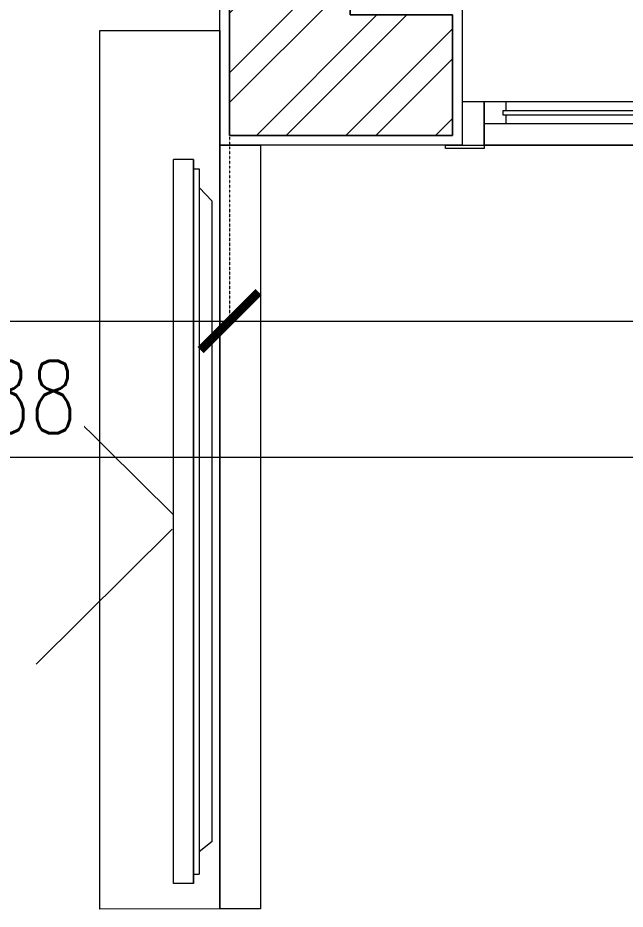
# Model space of a CAD drawing. Header units: metres. Extents: x 0 to 104350, y 982 to 43174.
# Drawn here: x 16527 to 17786, y 22661 to 24508 of the extents above; entities that cross this region are included whole.
import ezdxf

# ---------------------------------------------------------------- set-up
doc = ezdxf.new("R2010")
doc.units = ezdxf.units.M
doc.linetypes.add('DOT2', pattern=[0.125, 0, -0.125])
doc.layers.get('0').update_dxf_attribs({"lineweight": 30})
for name, color, linetype, lineweight in [('A-ANNO-DIMS', 1, 'Continuous', 0), ('A-CLNG-GRID', 2, 'Continuous', 5), ('A-FURN', 8, 'Continuous', 0), ('A-WALL', 3, 'Continuous', 18), ('A-WINDOW', 10, 'Continuous', 5), ('G-ANNO-HATCH', 8, 'Continuous', 0), ('HATCH', 8, 'Continuous', 0)]:
    doc.layers.add(name, color=color, linetype=linetype, lineweight=lineweight)
doc.styles.add('Al-Jazi-text-100', font='romans.shx', dxfattribs={"width": 0.75, "height": 150})
doc.dimstyles.new('Al-Jazi-DIM 100', dxfattribs={"dimtxt": 150, "dimasz": 120, "dimexe": 0, "dimexo": 150, "dimgap": 50, "dimtad": 1, "dimlfac": 0.001, "dimzin": 1, "dimdsep": 46, "dimtxsty": 'Al-Jazi-text-100', "dimblk": 'ARCHTICK', "dimcen": 150, "dimclrd": 1, "dimclre": 256, "dimclrt": 2, "dimadec": 0, "dimazin": 0, "dimtfac": 1, "dimtix": 1, "dimtmove": 2, "dimatfit": 2, "dimfxl": 150, "dimtfill": 1, "dimtolj": 1, "dimlwd": 5, "dimlwe": 5, "dimarcsym": 0})

# ---------------------------------------------------------------- blocks, each defined once
blk = doc.blocks.new('wgdfghd')
at = {"layer": 'A-FURN'}
for p, q in [((135038.1063329675, 281145.0472025232, 29.14043113284617), (134758.0723289871, 281426.9938806341, 29.14043113284617)), ((135067.5605340784, 281142.3457649843, 29.14043113284617), (135347.5945380588, 281424.2924430954, 29.14043113284617)), ((134304.1836737431, 281100.6128475875, 29.14043113284617), (134304.1836737431, 281142.3457690175, 29.14043113284617)), ((134304.1836737431, 281142.3457690175, 29.14043113284617), (135804.1836737431, 281142.3457609511, 29.14043113284617)), ((135804.1836737431, 281100.6128395211, 29.14043113284617), (135804.1836737431, 281142.3457609511, 29.14043113284617)), ((135804.1836737431, 281100.6128395211, 29.14043113284617), (134304.1836737431, 281100.6128475875, 29.14043113284617)), ((134304.1836737431, 281100.6128475875, 29.14043113284617), (135804.1836737431, 281100.6128395211, 29.14043113284617)), ((134323.5183025092, 281100.6128475876, 29.14043113284617), (134323.5183025092, 281089.2988491474, 29.14043113284617)), ((135784.849044977, 281089.2988410808, 29.14043113284617), (134323.5183025092, 281089.2988491474, 29.14043113284617)), ((134390.8661987082, 281062.3449089762, 29.14043113284617), (134369.4690367069, 281089.2988491473, 29.14043113284617)), ((135717.501148778, 281062.3449009098, 29.14043113284617), (135745.9756718195, 281089.2988410808, 29.14043113284617)), ((135784.849044977, 281100.6128395211, 29.14043113284617), (135784.849044977, 281089.2988410808, 29.14043113284617)), ((134390.8661987081, 281062.3449089763, 29.14043113284617), (135717.501148778, 281062.3449009099, 29.14043113284617))]:
    blk.add_line(p, q, dxfattribs=at)
blk = doc.blocks.new('*U140')
for p, q in [((-0.234999999993704, 0.08951230832599322), (1.464004643437434, 0.0895123083244323)), ((-0.234999999993704, 0.04475615416322398), (-0.234999999993704, 0.08951230832599322)), ((0.5925021459620509, 0.08951230832885074), (0.5925021459617098, 0.02601230831682358)), ((0.6375021459608731, 0.0895123083343077), (0.6375021459607594, 0.07101230832599129)), ((1.419004643439123, 0.08951230831806584), (1.419004643439123, 0.07101230831520638)), ((1.464004643437434, 0.0895123083244323), (1.464004643437434, 0.04475615416166306)), ((0.6375021459607594, 0.06301230832436147), (0.6375021459608731, 6.040751232561092e-12)), ((1.41900464343901, 0.06301230831357657), (1.41900464343901, 0.04475615416211781)), ((1.464004643437434, 0.04475615416166306), (-0.234999999993704, 0.04475615416322398)), ((1.464004643437377, 0.04475615415984407), (-0.2349999999935903, 0.04475615416140499)), ((-0.2349999999935903, 0.04475615416140499), (-0.2349999999935903, 3.183231456205249e-12)), ((-0.1899999999949955, 0.04451230831773501), (-0.1899999999949955, 0.02601230831487555)), ((1.464004643437377, 1.62231339473351e-12), (1.464004643437377, 0.04475615415984407)), ((-0.2349999999935903, 3.183231456205249e-12), (1.464004643437377, 1.62231339473351e-12)), ((-0.1899999999951092, 0.01801230831324574), (-0.1899999999952229, 4.092726157978177e-12)), ((0.5925021459617098, 0.01801230831519376), (0.5925021459617098, 6.040751232561092e-12))]:
    blk.add_line(p, q)
for points in [[(-0.234999999993704, 0.08951230832599322), (-0.2799999999926399, 0.08951230832599322), (-0.2799999999928673, 3.183231456205249e-12), (-0.2349999999935903, 3.183231456205249e-12)], [(-0.234999999993704, 0.08951230832599322), (1.464004643437377, 0.0895123083244323), (1.464004643437377, -4.744149517676988e-12), (-0.234999999993704, -3.183231456205249e-12)], [(1.464004643437491, 0.08951230832807028), (1.509004720000988, 0.08951230832807028), (1.509004720000874, -4.744149517676988e-12), (1.464004643437377, -4.744149517676988e-12)], [(0.6260655798608993, 0.07101230832599129), (1.425284477995959, 0.07101230831520638), (1.425284477995959, 0.06301230831357657), (0.6260655798611267, 0.06301230832345198)], [(-0.1962798345511487, 0.02601230831396606), (0.6047070006513947, 0.02601230831682358), (0.6047070006513947, 0.01801230831519376), (-0.1962798345512624, 0.01801230831233624)], [(-0.3149678084396896, 3.183231456205249e-12), (-0.2349999999935903, 3.183231456205249e-12), (-0.234999999993704, -0.006898415259001922), (-0.3149678084394623, -0.006898415259001922)], [(1.543972451883704, -4.744149517676988e-12), (1.464004643437945, -4.744149517676988e-12), (1.464004643437832, -0.006898415266929303), (1.543972451883704, -0.006898415266929303)]]:
    blk.add_lwpolyline(points, close=True)
blk = doc.blocks.new('_ArchTick')
at = {"color": 0, "linetype": 'ByBlock', "const_width": 0.15}
blk.add_lwpolyline([(-0.5, -0.5), (0.5, 0.5)], dxfattribs=at)
blk = doc.blocks.new('*D179')
at = {"layer": 'A-ANNO-DIMS', "linetype": 'DOT2', "lineweight": 5, "transparency": 16777216}
for p, q in [((13542.0534234889, 25264.17444645102), (13542.0534234889, 23879.85326533263)), ((16965.84486486837, 25264.17444645102), (16965.84486486837, 23879.85326533263))]:
    blk.add_line(p, q, dxfattribs=at)
at = {"layer": 'A-ANNO-DIMS', "color": 1, "lineweight": 5, "transparency": 16777216}
blk.add_line((13542.0534234889, 23879.85326533263), (16965.84486486837, 23879.85326533263), dxfattribs=at)
at = {"layer": 'Defpoints', "color": 0, "transparency": 16777216}
for p in [(13542.0534234889, 25414.17444645102), (16965.84486486837, 25414.17444645102), (16965.84486486837, 23879.85326533263)]:
    blk.add_point(p, dxfattribs=at)
at = {"layer": 'A-ANNO-DIMS', "color": 1, "lineweight": 5, "transparency": 16777216, "xscale": 120, "yscale": 120, "zscale": 120, "rotation": 180}
blk.add_blockref('_ArchTick', (13542.0534234889, 23879.85326533263), dxfattribs=at)
at = {"layer": 'A-ANNO-DIMS', "color": 1, "lineweight": 5, "transparency": 16777216, "xscale": 120, "yscale": 120, "zscale": 120}
blk.add_blockref('_ArchTick', (16965.84486486837, 23879.85326533263), dxfattribs=at)
at = {"layer": 'A-ANNO-DIMS', "color": 2, "transparency": 16777216, "insert": (15253.94914417863, 24004.85326533263), "char_height": 150, "attachment_point": 5, "style": 'Al-Jazi-text-100', "bg_fill": 3, "box_fill_scale": 1.1, "bg_fill_color": 256, "bg_fill_true_color": 13158600, "bg_fill_transparency": 0}
blk.add_mtext('\\A1;3.42', dxfattribs=at)
blk = doc.blocks.new('*D180')
at = {"layer": 'A-ANNO-DIMS', "linetype": 'DOT2', "lineweight": 5, "transparency": 16777216}
for p, q in [((16965.84486486837, 24114.17324902846), (16965.84486486837, 23879.85326533263)), ((19419.42440254222, 24114.17324902846), (19419.42440254222, 23879.85326533263))]:
    blk.add_line(p, q, dxfattribs=at)
at = {"layer": 'A-ANNO-DIMS', "color": 1, "lineweight": 5, "transparency": 16777216}
blk.add_line((16965.84486486837, 23879.85326533263), (19419.42440254222, 23879.85326533263), dxfattribs=at)
at = {"layer": 'Defpoints', "color": 0, "transparency": 16777216}
for p in [(16965.84486486837, 24264.17324902846), (19419.42440254222, 24264.17324902846), (19419.42440254222, 23879.85326533263)]:
    blk.add_point(p, dxfattribs=at)
at = {"layer": 'A-ANNO-DIMS', "color": 1, "lineweight": 5, "transparency": 16777216, "xscale": 120, "yscale": 120, "zscale": 120, "rotation": 180}
blk.add_blockref('_ArchTick', (16965.84486486837, 23879.85326533263), dxfattribs=at)
at = {"layer": 'A-ANNO-DIMS', "color": 1, "lineweight": 5, "transparency": 16777216, "xscale": 120, "yscale": 120, "zscale": 120}
blk.add_blockref('_ArchTick', (19419.42440254222, 23879.85326533263), dxfattribs=at)
at = {"layer": 'A-ANNO-DIMS', "color": 2, "transparency": 16777216, "insert": (18192.63463370529, 24004.85326533263), "char_height": 150, "attachment_point": 5, "style": 'Al-Jazi-text-100', "bg_fill": 3, "box_fill_scale": 1.1, "bg_fill_color": 256, "bg_fill_true_color": 13158600, "bg_fill_transparency": 0}
blk.add_mtext('\\A1;2.45', dxfattribs=at)
blk = doc.blocks.new('*D181')
at = {"layer": 'A-ANNO-DIMS', "linetype": 'DOT2', "lineweight": 5, "transparency": 16777216}
for p, q in [((13542.0534234889, 24114.17324902846), (13542.0534234889, 23597.40585824113)), ((19419.42440254222, 24114.17324902846), (19419.42440254222, 23597.40585824113))]:
    blk.add_line(p, q, dxfattribs=at)
at = {"layer": 'A-ANNO-DIMS', "color": 1, "lineweight": 5, "transparency": 16777216}
blk.add_line((19419.42440254222, 23597.40585824113), (13542.0534234889, 23597.40585824113), dxfattribs=at)
at = {"layer": 'Defpoints', "color": 0, "transparency": 16777216}
for p in [(13542.0534234889, 24264.17324902846), (19419.42440254222, 24264.17324902846), (13542.0534234889, 23597.40585824113)]:
    blk.add_point(p, dxfattribs=at)
at = {"layer": 'A-ANNO-DIMS', "color": 1, "lineweight": 5, "transparency": 16777216, "xscale": 120, "yscale": 120, "zscale": 120, "rotation": 180}
blk.add_blockref('_ArchTick', (13542.0534234889, 23597.40585824113), dxfattribs=at)
at = {"layer": 'A-ANNO-DIMS', "color": 1, "lineweight": 5, "transparency": 16777216, "xscale": 120, "yscale": 120, "zscale": 120}
blk.add_blockref('_ArchTick', (19419.42440254222, 23597.40585824113), dxfattribs=at)
at = {"layer": 'A-ANNO-DIMS', "color": 2, "transparency": 16777216, "insert": (16480.73891301556, 23722.40585824113), "char_height": 150, "attachment_point": 5, "style": 'Al-Jazi-text-100', "bg_fill": 3, "box_fill_scale": 1.1, "bg_fill_color": 256, "bg_fill_true_color": 13158600, "bg_fill_transparency": 0}
blk.add_mtext('\\A1;5.88', dxfattribs=at)

msp = doc.modelspace()

# ---------------------------------------------------------------- hatches: boundary and pattern name
at = {"layer": 'G-ANNO-HATCH'}
h = msp.add_hatch(dxfattribs=at)
h.set_pattern_fill('ANSI32', color=256, scale=350)
h.set_pattern_definition([(45, (-188201.8189031648, 35283.02132515354), (-92.80776503073437, 92.80776503073437), []), (45, (-188139.9470599148, 35283.02132515354), (-92.80776503073437, 92.80776503073437), [])])
h.paths.add_polyline_path([(17428.13227370851, 24514.17324902863), (17215.84486486837, 24514.17324902846), (17215.84486486837, 25414.17329857234), (16965.84486486837, 25414.17329857234), (16965.84486486837, 24264.17324902846), (17428.13227370851, 24264.17324902846)])

# ---------------------------------------------------------------- linework, layer by layer
at = {"layer": 'A-CLNG-GRID'}
msp.add_lwpolyline([(16200.14466427969, 25734.1732490286), (17235.84486486837, 25734.17324902846), (17235.84486486837, 24534.17324902851), (17448.13227370851, 24534.17324902869), (17448.13227370851, 24244.17324902846), (16945.84486486837, 24244.17324902846), (16945.84486486837, 25394.17444645096), (16200.14466428016, 25394.17444645111)], close=True, dxfattribs=at)
at = {"layer": 'A-FURN'}
for points in [[(16946.06881782102, 24481.89963951574), (16945.62091196699, 22662.34955402819), (16697.03798636979, 22661.34673733824), (16697.03720765088, 24481.63822657831)], [(16945.84486489404, 24244.17324902846), (17030.02397075008, 24244.19709338877), (17030.02397075008, 22661.76961144293), (16945.84486489404, 22661.74576708268)]]:
    msp.add_lwpolyline(points, close=True, dxfattribs=at)
at = {"layer": 'A-WALL'}
msp.add_lwpolyline([(16220.14466427975, 25714.1732490286), (17215.84486486837, 25714.17324902846), (17215.84486486837, 24514.17324902846), (17428.13227370851, 24514.17324902863), (17428.13227370851, 24264.17324902846), (16965.84486486837, 24264.17324902846), (16965.84486486837, 25414.17444645096), (16220.1446642801, 25414.17444645111)], close=True, dxfattribs=at)
at = {"layer": 'HATCH'}
msp.add_lwpolyline([(17428.13227370851, 24514.17324902863), (17215.84486486837, 24514.17324902846), (17215.84486486837, 25414.17329857234), (16965.84486486837, 25414.17329857234), (16965.84486486837, 24264.17324902846), (17428.13227370851, 24264.17324902846), (17428.13227370851, 24514.17324902863)], close=True, dxfattribs=at)

# ---------------------------------------------------------------- block references
at = {"layer": 'A-FURN', "rotation": 89.9999976891368}
msp.add_blockref('wgdfghd', (297991.9636431094, -111589.4628971227), dxfattribs=at)
at = {"layer": 'A-WINDOW', "xscale": -1000.000000000002, "yscale": 1000.000000000002, "zscale": 1000.000000000002}
msp.add_blockref('*U140', (18957.1369937095, 24244.17324902523), dxfattribs=at)

# ---------------------------------------------------------------- next in the draw order: dimensions: what is measured, and where the dimension line sits
at = {"layer": 'A-ANNO-DIMS'}
dim = msp.add_linear_dim(base=(16965.84486486837, 23879.85326533263), p1=(13542.0534234889, 25414.17444645102), p2=(16965.84486486837, 25414.17444645102), dimstyle='Al-Jazi-DIM 100', dxfattribs=at)
dim.commit()
dim.dimension.update_dxf_attribs({"geometry": '*D179', "text_midpoint": (15253.94914417863, 24004.85326533263)})

# ---------------------------------------------------------------- next in the draw order: dimensions: what is measured, and where the dimension line sits
dim = msp.add_linear_dim(base=(19419.42440254222, 23879.85326533263), p1=(16965.84486486837, 24264.17324902846), p2=(19419.42440254222, 24264.17324902846), dimstyle='Al-Jazi-DIM 100', dxfattribs=at)
dim.commit()
dim.dimension.update_dxf_attribs({"geometry": '*D180', "text_midpoint": (18192.63463370529, 24004.85326533263)})

# ---------------------------------------------------------------- next in the draw order: dimensions: what is measured, and where the dimension line sits
dim = msp.add_linear_dim(base=(13542.0534234889, 23597.40585824113), p1=(19419.42440254222, 24264.17324902846), p2=(13542.0534234889, 24264.17324902846), dimstyle='Al-Jazi-DIM 100', dxfattribs=at)
dim.commit()
dim.dimension.update_dxf_attribs({"geometry": '*D181', "text_midpoint": (16480.73891301556, 23722.40585824113)})

doc.saveas('drawing.dxf')
